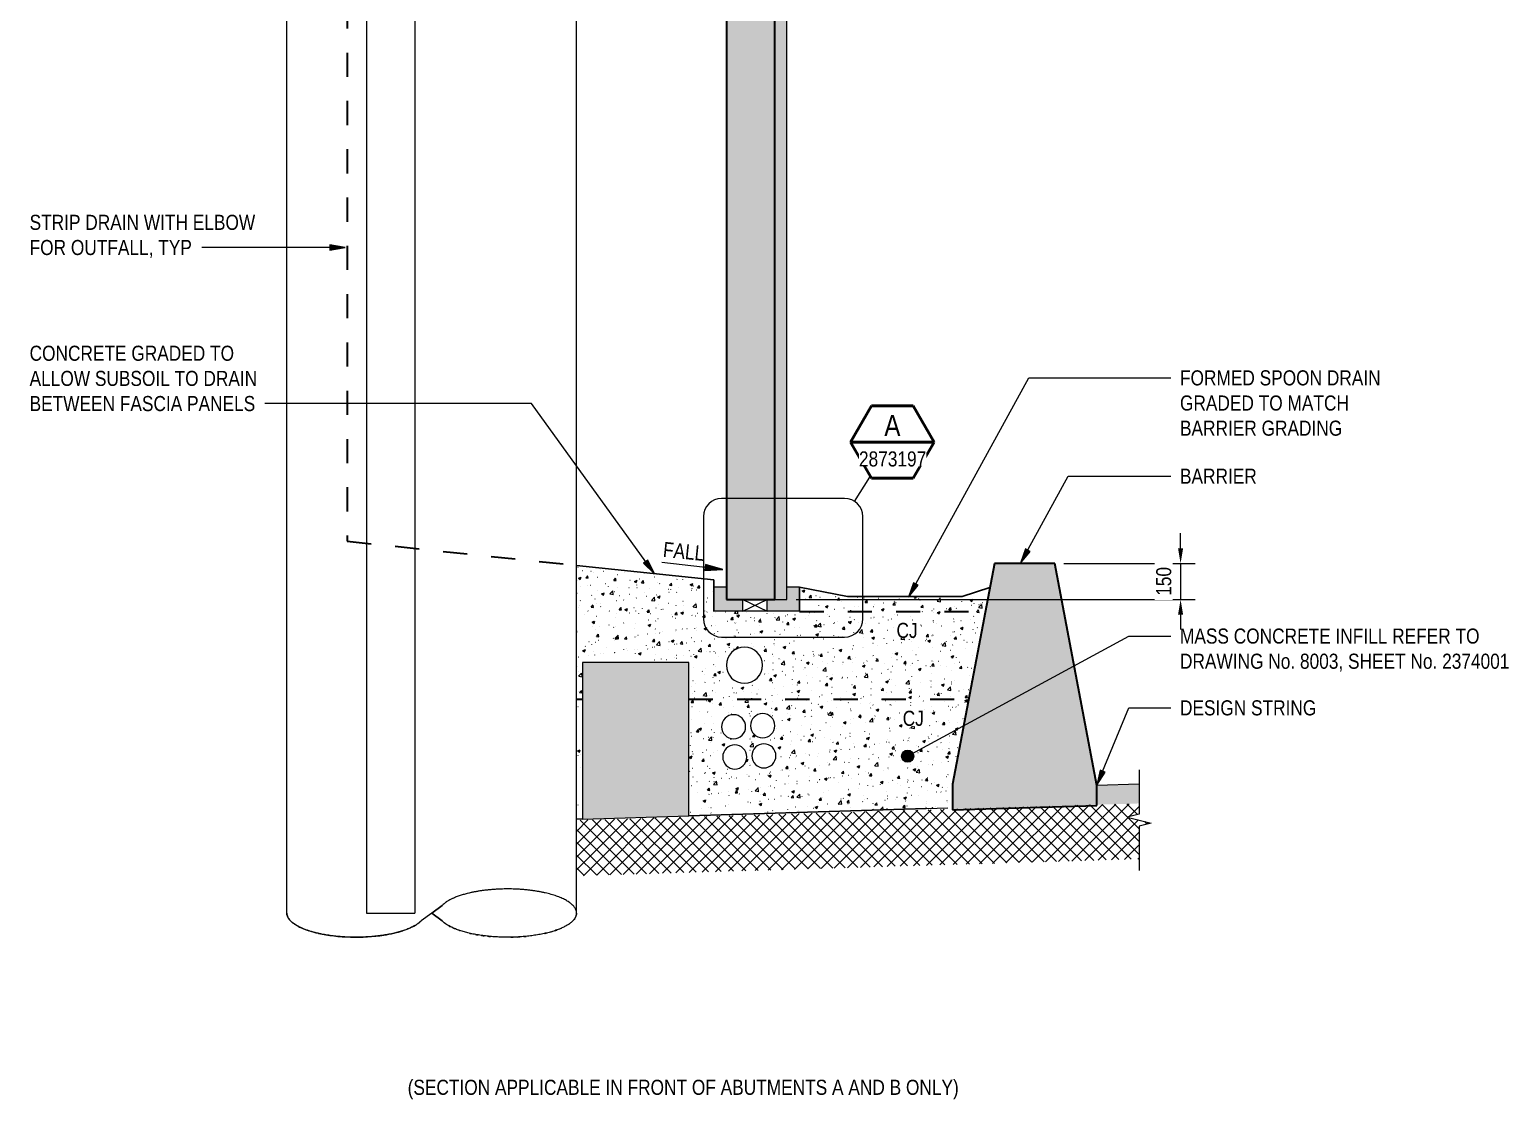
# Model space of a CAD drawing. Header units: metres. Extents: x 27.6 to 52.1, y -5.1 to 8.6.
# Drawn here: x 33.75 to 39.88, y -4.67 to -0.24 of the extents above; entities that cross this region are included whole.
import ezdxf

# ---------------------------------------------------------------- set-up
doc = ezdxf.new("R2010")
doc.units = ezdxf.units.M
doc.linetypes.add('Dash - Tight', pattern=[0.0045, 0.003, -0.0015])
doc.linetypes.add('JacobsDash', pattern=[0.0045, 0.003, -0.0015])
doc.layers.get('Defpoints').update_dxf_attribs({"color": 41})
for name, color, linetype, lineweight in [('A-ANNO-DIMS', 7, 'Continuous', 9), ('A-ANNO-SYMB', 7, 'Continuous', 9), ('A-DETL', 7, 'Continuous', 13), ('A-DETL-GENF', 7, 'Continuous', 9), ('G-ANNO-TEXT', 7, 'Continuous', 9)]:
    doc.layers.add(name, color=color, linetype=linetype, lineweight=lineweight)
doc.styles.add('Arial Narrow', font='ARIALN.TTF', dxfattribs={"height": 0.0625})
doc.styles.add('Arial Narrow_1', font='ARIALN.TTF', dxfattribs={"height": 0.0875})
doc.dimstyles.new('Dimension_Standard_O__mm__1', dxfattribs={"dimscale": 0.3048, "dimtxt": 0.063964, "dimasz": 0.205052, "dimexe": 0.19685, "dimexo": 0.123031, "dimgap": 0.123031, "dimtad": 1, "dimdec": 0, "dimlfac": 1000, "dimzin": 0, "dimdsep": 46, "dimtxsty": 'Arial Narrow', "dimsah": 1, "dimcen": 0.09, "dimaunit": 1, "dimadec": 4, "dimazin": 0, "dimtfac": 1, "dimtdec": 4, "dimtix": 1, "dimtmove": 0, "dimatfit": 3, "dimfxl": 1, "dimtvp": 1, "dimtfill": 1, "dimtolj": 1, "dimtzin": 0, "dimlwd": 18, "dimlwe": 18, "dimarcsym": 2})

# ---------------------------------------------------------------- blocks, each defined once
blk = doc.blocks.new('CS_DET_BreakLine_ViewScale - Std Break-6247308-DRG-2873196 - TYPICAL SECTION - PRECAST FASCIA PANEL')
at = {"layer": 'A-DETL-GENF'}
for p, q in [((-0.05, 0), (0.1336, 0)), ((0.1336, 0), (0.1461, -0.05)), ((0.1461, -0.05), (0.1711, 0.05)), ((0.1711, 0.05), (0.1836, 0)), ((0.1836, 0), (0.3672, 0))]:
    blk.add_line(p, q, dxfattribs=at)
blk = doc.blocks.new('SC_DET_BREAK LINE - Pipe Break-7864863-DRG-2873196 - TYPICAL SECTION - PRECAST FASCIA PANEL')
at = {"layer": 'A-DETL-GENF', "lineweight": 13}
for p, q in [((0.6432, 0.0315), (0.6, 0)), ((0.6, 0), (0.6432, 0.0315)), ((0.6, 0), (0.5568, -0.0315)), ((0.6, 0), (0.5568, -0.0315)), ((0.6432, -0.0315), (0.6, 0)), ((0.6, 0), (0.6432, -0.0315))]:
    blk.add_line(p, q, dxfattribs=at)
for centre, start_param, end_param in [((0.9143, 0), 2.320067, 2.327554), ((0.9143, 0), 2.153515, 2.158816), ((0.9143, 0), 0.993631, 0.996978), ((0.9143, 0), 0.658362, 0.670958), ((0.2857, 0), 3.141593, 3.298557), ((0.9143, 0), 2.642267, 2.669866), ((0.9143, 0), 2.481565, 2.491458), ((0.9143, 0), 0.488692, 0.502067), ((0.9143, 0), 0.327947, 0.340885), ((0.9143, 0), 0.150503, 0.178276), ((0.2857, 0), 3.311233, 3.46149), ((0.2857, 0), 3.479936, 3.628079), ((0.2857, 0), 3.647268, 3.79662), ((0.2857, 0), 5.470009, 5.626063), ((0.2857, 0), 5.637242, 5.79339), ((0.2857, 0), 5.801992, 5.961804), ((0.9143, 0), 3.613319, 3.622786), ((0.9143, 0), 3.631388, 3.640918), ((0.9143, 0), 3.798715, 3.80162), ((0.9143, 0), 5.9423, 5.944842), ((0.9143, 0), 6.104909, 6.113545), ((0.9143, 0), 6.126221, 6.132683), ((0.2857, 0), 3.813006, 3.966134), ((0.2857, 0), 3.976865, 4.136009), ((0.2857, 0), 4.138409, 5.131572), ((0.2857, 0), 5.132972, 5.295058), ((0.2857, 0), 5.301679, 5.459932)]:
    blk.add_ellipse(centre, major_axis=(0.2857, 0), ratio=0.349427, start_param=start_param, end_param=end_param, dxfattribs=at)
for points, knots in [([(1.2, 0), (1.2, 0.0035), (1.1993, 0.0087), (1.1967, 0.0156), (1.1939, 0.0208), (1.1905, 0.0259), (1.1863, 0.0308), (1.1813, 0.0358), (1.1756, 0.0406), (1.1691, 0.0453), (1.1621, 0.0499), (1.1543, 0.0544), (1.1458, 0.0587), (1.1367, 0.0629), (1.1271, 0.0668), (1.1169, 0.0706), (1.106, 0.0742), (1.0946, 0.0776), (1.0829, 0.0808), (1.0706, 0.0838), (1.0579, 0.0865), (1.0447, 0.089), (1.0313, 0.0913), (1.0176, 0.0933), (1.0035, 0.0951), (0.9891, 0.0966), (0.9747, 0.0978), (0.9601, 0.0988), (0.9452, 0.0995), (0.9303, 0.0999), (0.9154, 0.1), (0.9005, 0.0999), (0.8856, 0.0995), (0.8707, 0.0989), (0.8561, 0.0979), (0.8416, 0.0968), (0.8272, 0.0953), (0.8131, 0.0936), (0.7993, 0.0916), (0.7859, 0.0894), (0.7726, 0.0869), (0.7598, 0.0842), (0.7455, 0.0808), (0.7298, 0.0765), (0.7132, 0.0712), (0.698, 0.0655), (0.684, 0.0593), (0.6713, 0.0528), (0.6567, 0.0438), (0.648, 0.0366), (0.6432, 0.0315)], [0.5, 0.5, 0.5, 0.5, 0.5185185, 0.5277778, 0.537037, 0.5462963, 0.5555556, 0.5648148, 0.5740741, 0.5833333, 0.5925926, 0.6018519, 0.6111111, 0.6203704, 0.6296296, 0.6388889, 0.6481481, 0.6574074, 0.6666667, 0.6759259, 0.6851852, 0.6944444, 0.7037037, 0.712963, 0.7222222, 0.7314815, 0.7407407, 0.75, 0.7592593, 0.7685185, 0.7777778, 0.787037, 0.7962963, 0.8055556, 0.8148148, 0.8240741, 0.8333333, 0.8425926, 0.8518519, 0.8611111, 0.8703704, 0.8796296, 0.8888889, 0.9027778, 0.9166667, 0.9305556, 0.9444444, 0.9583333, 0.9722222, 1, 1, 1, 1]), ([(0.5568, -0.0315), (0.5514, -0.0372), (0.5415, -0.0452), (0.5241, -0.0553), (0.5093, -0.0624), (0.4927, -0.0691), (0.4775, -0.0742), (0.4647, -0.0779), (0.4547, -0.0806), (0.4443, -0.0832), (0.4302, -0.0863), (0.4155, -0.0891), (0.4002, -0.0916), (0.3886, -0.0933), (0.3767, -0.0948), (0.3647, -0.0961), (0.3525, -0.0972), (0.3402, -0.0981), (0.3278, -0.0989), (0.3153, -0.0994), (0.3027, -0.0998), (0.2902, -0.1), (0.2776, -0.0999), (0.265, -0.0997), (0.2524, -0.0993), (0.24, -0.0987), (0.2276, -0.0979), (0.2153, -0.0969), (0.2032, -0.0957), (0.1912, -0.0944), (0.1795, -0.0928), (0.1679, -0.0911), (0.1565, -0.0892), (0.1435, -0.0867), (0.1292, -0.0837), (0.1137, -0.0799), (0.099, -0.0758), (0.0851, -0.0713), (0.0721, -0.0665), (0.06, -0.0614), (0.0489, -0.056), (0.0388, -0.0504), (0.0299, -0.0446), (0.0193, -0.0366), (0.0112, -0.0283), (0.0054, -0.0196), (0.0013, -0.011), (0, -0.0044), (0, 0.0001)], [0, 0, 0, 0, 0.0625, 0.09375, 0.125, 0.15625, 0.1875, 0.203125, 0.21875, 0.234375, 0.25, 0.28125, 0.296875, 0.3125, 0.328125, 0.34375, 0.359375, 0.375, 0.390625, 0.40625, 0.421875, 0.4375, 0.453125, 0.46875, 0.484375, 0.5, 0.515625, 0.53125, 0.546875, 0.5625, 0.578125, 0.59375, 0.609375, 0.625, 0.648438, 0.671875, 0.695312, 0.71875, 0.742188, 0.765625, 0.789062, 0.8125, 0.835938, 0.859375, 0.90625, 0.929688, 0.953125, 1, 1, 1, 1]), ([(1.2, 0.0001), (1.2, -0.0059), (1.1978, -0.0146), (1.1904, -0.0261), (1.1828, -0.0345), (1.173, -0.0427), (1.1613, -0.0505), (1.1499, -0.0566), (1.1399, -0.0614), (1.132, -0.0648), (1.1236, -0.0681), (1.1148, -0.0712), (1.1056, -0.0743), (1.0961, -0.0771), (1.0862, -0.0799), (1.076, -0.0824), (1.0654, -0.0849), (1.051, -0.0878), (1.036, -0.0905), (1.0205, -0.0928), (1.0088, -0.0944), (0.9968, -0.0957), (0.9847, -0.0969), (0.9724, -0.0979), (0.96, -0.0987), (0.9476, -0.0993), (0.935, -0.0997), (0.9224, -0.0999), (0.9098, -0.1), (0.8973, -0.0998), (0.8847, -0.0994), (0.8722, -0.0989), (0.8598, -0.0981), (0.8475, -0.0972), (0.8353, -0.0961), (0.8233, -0.0948), (0.8114, -0.0933), (0.7998, -0.0916), (0.7884, -0.0897), (0.7772, -0.0877), (0.7663, -0.0855), (0.7557, -0.0832), (0.7453, -0.0806), (0.7353, -0.0779), (0.7225, -0.0742), (0.7073, -0.0691), (0.6907, -0.0624), (0.6759, -0.0553), (0.6585, -0.0452), (0.6486, -0.0372), (0.6432, -0.0315)], [0, 0, 0, 0, 0.0625, 0.09375, 0.125, 0.15625, 0.1875, 0.21875, 0.234375, 0.25, 0.265625, 0.28125, 0.296875, 0.3125, 0.328125, 0.34375, 0.359375, 0.375, 0.40625, 0.421875, 0.4375, 0.453125, 0.46875, 0.484375, 0.5, 0.515625, 0.53125, 0.546875, 0.5625, 0.578125, 0.59375, 0.609375, 0.625, 0.640625, 0.65625, 0.671875, 0.6875, 0.703125, 0.71875, 0.734375, 0.75, 0.765625, 0.78125, 0.796875, 0.8125, 0.84375, 0.875, 0.90625, 0.9375, 1, 1, 1, 1]), ([(0.6875, -0.0608), (0.6894, -0.0617), (0.6927, -0.0631), (0.696, -0.0645), (0.6973, -0.0651)], [0.058986931, 0.058986931, 0.058986931, 0.058986931, 0.064814815, 0.068653938, 0.068653938, 0.068653938, 0.068653938]), ([(1.168, -0.046), (1.1684, -0.0458), (1.1703, -0.0444), (1.1722, -0.0431), (1.1737, -0.0419)], [0.415302808, 0.415302808, 0.415302808, 0.415302808, 0.416666667, 0.423306995, 0.423306995, 0.423306995, 0.423306995]), ([(1.1884, -0.0282), (1.1891, -0.0274), (1.1903, -0.0259), (1.1915, -0.0243), (1.192, -0.0235)], [0.449265498, 0.449265498, 0.449265498, 0.449265498, 0.453703704, 0.457880463, 0.457880463, 0.457880463, 0.457880463]), ([(0.7057, -0.0683), (0.7082, -0.0693), (0.712, -0.0706), (0.7159, -0.0719), (0.7171, -0.0723)], [0.07645885, 0.07645885, 0.07645885, 0.07645885, 0.08333333, 0.08653105, 0.08653105, 0.08653105, 0.08653105]), ([(0.7569, -0.0835), (0.7579, -0.0837), (0.7618, -0.0846), (0.7657, -0.0854), (0.7687, -0.086)], [0.118156074, 0.118156074, 0.118156074, 0.118156074, 0.12037037, 0.126766795, 0.126766795, 0.126766795, 0.126766795]), ([(0.7813, -0.0885), (0.7828, -0.0888), (0.7866, -0.0895), (0.7905, -0.0901), (0.7928, -0.0905)], [0.13569867, 0.13569867, 0.13569867, 0.13569867, 0.138888889, 0.143630837, 0.143630837, 0.143630837, 0.143630837]), ([(0.8065, -0.0926), (0.8087, -0.0929), (0.8125, -0.0934), (0.8164, -0.0939), (0.8181, -0.0942)], [0.152977533, 0.152977533, 0.152977533, 0.152977533, 0.157407407, 0.160677144, 0.160677144, 0.160677144, 0.160677144]), ([(0.8326, -0.0958), (0.8356, -0.0961), (0.8393, -0.0965), (0.843, -0.0968), (0.8438, -0.0969)], [0.17009963, 0.17009963, 0.17009963, 0.17009963, 0.175925926, 0.177297888, 0.177297888, 0.177297888, 0.177297888]), ([(0.9277, -0.0999), (0.9285, -0.0999), (0.9321, -0.0998), (0.9356, -0.0997), (0.9383, -0.0996)], [0.229868112, 0.229868112, 0.229868112, 0.229868112, 0.231481481, 0.23648789, 0.23648789, 0.23648789, 0.23648789]), ([(0.9546, -0.099), (0.9564, -0.0989), (0.96, -0.0987), (0.9636, -0.0985), (0.9654, -0.0984)], [0.246588285, 0.246588285, 0.246588285, 0.246588285, 0.25, 0.253370197, 0.253370197, 0.253370197, 0.253370197]), ([(0.9815, -0.0972), (0.984, -0.097), (0.9874, -0.0967), (0.9907, -0.0964), (0.9916, -0.0963)], [0.263656938, 0.263656938, 0.263656938, 0.263656938, 0.268518519, 0.270098676, 0.270098676, 0.270098676, 0.270098676]), ([(1.0695, -0.084), (1.0698, -0.0839), (1.0727, -0.0832), (1.0755, -0.0826), (1.078, -0.082)], [0.323294412, 0.323294412, 0.323294412, 0.323294412, 0.324074074, 0.329660723, 0.329660723, 0.329660723, 0.329660723]), ([(1.0911, -0.0786), (1.0923, -0.0782), (1.0952, -0.0774), (1.0981, -0.0766), (1.0998, -0.0761)], [0.339824007, 0.339824007, 0.339824007, 0.339824007, 0.342592593, 0.346815273, 0.346815273, 0.346815273, 0.346815273]), ([(1.1116, -0.0723), (1.1134, -0.0717), (1.1161, -0.0708), (1.1187, -0.0699), (1.1197, -0.0695)], [0.356657892, 0.356657892, 0.356657892, 0.356657892, 0.361111111, 0.363718642, 0.363718642, 0.363718642, 0.363718642]), ([(1.1304, -0.0654), (1.1325, -0.0646), (1.135, -0.0635), (1.1374, -0.0625), (1.1378, -0.0623)], [0.373625894, 0.373625894, 0.373625894, 0.373625894, 0.37962963, 0.380804753, 0.380804753, 0.380804753, 0.380804753])]:
    blk.add_open_spline(points, degree=3, knots=knots, dxfattribs=at)
for points in [[(1.1988, -0.0094), (1.1996, -0.0063), (1.2, -0.0031), (1.2, 0)], [(0.6432, -0.0315), (0.6462, -0.0346), (0.6495, -0.0377), (0.6532, -0.0406)], [(0.6573, -0.0437), (0.6599, -0.0455), (0.6626, -0.0474), (0.6655, -0.0492)], [(0.6715, -0.0527), (0.6743, -0.0543), (0.6773, -0.0558), (0.6803, -0.0574)], [(1.1794, -0.0373), (1.1811, -0.0358), (1.1826, -0.0344), (1.1841, -0.0329)], [(1.1949, -0.019), (1.1958, -0.0172), (1.1966, -0.0155), (1.1973, -0.0137)]]:
    blk.add_open_spline(points, degree=3, dxfattribs=at)
blk = doc.blocks.new('DIMBLOCK14-DRG-2873196 - TYPICAL SECTION - PRECAST FASCIA PANEL')
at = {"layer": 'A-ANNO-DIMS', "color": 0, "lineweight": 18, "transparency": 16777216}
for p, q in [((38.5163, -2.3846), (38.5163, -2.3221)), ((38.0323, -2.4471), (38.5763, -2.4471)), ((38.5163, -2.4471), (38.5163, -2.5966)), ((36.9232, -2.5966), (38.5763, -2.5966)), ((38.5163, -2.6591), (38.5163, -2.7216))]:
    blk.add_line(p, q, dxfattribs=at)
at = {"layer": 'A-ANNO-DIMS', "color": 0, "transparency": 16777216}
for points in [[(38.5058, -2.3846), (38.5267, -2.3846), (38.5163, -2.4471)], [(38.5058, -2.6591), (38.5267, -2.6591), (38.5163, -2.5966)]]:
    blk.add_solid(points, dxfattribs=at)
at = {"layer": 'Defpoints', "color": 0, "transparency": 16777216}
for p in [(37.9948, -2.4471), (36.8857, -2.5966), (38.5163, -2.5966)]:
    blk.add_point(p, dxfattribs=at)
at = {"layer": 'A-ANNO-DIMS', "color": 0, "lineweight": 18, "transparency": 16777216, "insert": (38.4468, -2.5218), "char_height": 0.0625, "width": 0.142549, "attachment_point": 5, "rotation": 90, "style": 'Arial Narrow', "bg_fill": 3, "box_fill_scale": 1.1, "bg_fill_color": 256, "bg_fill_true_color": 13158600, "bg_fill_transparency": 0}
blk.add_mtext('\\A1;150', dxfattribs=at)
blk = doc.blocks.new('Drafting View - SheetRef-4900799-DRG-2873196 - TYPICAL SECTION - PRECAST FASCIA PANEL')
at = {"layer": 'A-ANNO-SYMB', "lineweight": 50}
for p, q in [((-0.00346, 0.006), (-0.00693, 0)), ((0.00346, 0.006), (-0.00346, 0.006)), ((0.00693, 0), (0.00346, 0.006)), ((-0.00693, 0), (0.00693, 0)), ((-0.00693, 0), (-0.00347, -0.006)), ((0.00346, -0.006), (0.00693, 0)), ((-0.00347, -0.006), (0.00346, -0.006))]:
    blk.add_line(p, q, dxfattribs=at)

msp = doc.modelspace()

# ---------------------------------------------------------------- hatches: boundary and pattern name
at = {"layer": 'A-DETL-GENF'}
h = msp.add_hatch(dxfattribs=at)
h.set_pattern_fill('FP_5', color=256, style=0, pattern_type=2)
h.set_pattern_definition([(50, (33.3132, 0), (0.231372, -0.020238), [0.02419, -0.26613]), (355, (33.3132, 0), (-0.044762, 0.242645), [0.01935, -0.2129]), (100.451, (33.33247, -0.0017), (0.186614, 0.2224), [0.02056, -0.22617]), (46.184, (33.3132, 0.06452), (0.344272, -0.05339), [0.03629, -0.39919]), (96.636, (33.34188, 0.06007), (0.301496, 0.314237), [0.03084, -0.33926]), (351.184, (33.3132, 0.06452), (0.301502, 0.314234), [0.02903, -0.31935]), (21, (33.34545, 0.04839), (0.192551, -0.129872), [0.02419, -0.26613]), (326, (33.34545, 0.0484), (0.078486, 0.233923), [0.01935, -0.2129]), (71.451, (33.3615, 0.03756), (0.271038, 0.104044), [0.02056, -0.22617]), (37.5, (33.31319, 0), (0.0039173, 0.1073856), [0.00084, -0.20948, 0.00084, -0.21529, -0.21371]), (37.5, (33.31319, 0), (0.0039173, 0.1073856), [-0.42645, 0.00084, -0.21287]), (7.5, (33.31319, 0), (0.0848598, 0.1272249), [0.00084, -0.12239, 0.00084, -0.20465, -0.08145]), (7.5, (33.31319, 0), (0.0848598, 0.1272249), [-0.32871, 0.00084, -0.08061]), (327.5, (33.24125, 0), (0.1722007, -0.0072723), [0.00084, -0.07981, 0.00084, -0.25077, -0.33387]), (327.5, (33.24125, 0), (0.1722007, -0.0072723), [-0.33226, 0.00084, -0.33303]), (317.5, (33.209, 0), (0.1881195, 0.032292), [0.00084, -0.104, 0.00084, -0.16626, -0.2371]), (317.5, (33.209, 0), (0.1881195, 0.032292), [-0.27193, 0.00084, -0.23626])])
h.paths.add_polyline_path([(36.7469844, -2.5966088), (36.8356993, -2.5966051), (36.8337093, 3.4148376), (36.6337093, 3.4147714), (36.6356993, -2.5966051), (36.7288958, -2.5966088)])
h.paths.add_polyline_path([(36.7377093, 3.3281763), (36.7177357, 3.3281763), (36.7177357, 3.4047714), (36.7217093, 3.4047714), (36.7217093, 3.3827714), (36.7377093, 3.3827714), (36.7377093, 3.4047714), (36.7416829, 3.4047714), (36.7416829, 3.3281763)])
at = {"layer": 'A-DETL-GENF', "true_color": 0xd6ccbe}
msp.add_hatch(color=9, dxfattribs=at).paths.add_polyline_path([(36.8856827, -2.5966051), (36.8856993, -2.5966051), (36.8837093, 3.4148541), (36.8337093, 3.4148376), (36.8356993, -2.5966051)])
at = {"layer": 'A-DETL-GENF', "true_color": 0xd8d8d8}
msp.add_hatch(color=254, dxfattribs=at).paths.add_polyline_path([(37.5707729, -3.467235), (38.1687729, -3.449295), (38.1687729, -3.3670682), (37.9947729, -2.4470682), (37.7447729, -2.4470682), (37.5707729, -3.3620682), (37.5707729, -3.4646304)])
at = {"layer": 'A-DETL-GENF'}
h = msp.add_hatch(dxfattribs=at)
h.set_pattern_fill('FP_4', color=256, style=0, pattern_type=2)
h.set_pattern_definition([(50, (33.31319, 0), (0.1156899, -0.0101222), [0.0121, -0.13306]), (355, (33.31319, 0), (-0.0223812, 0.1213223), [0.00968, -0.10645]), (100.451, (33.32283, -0.00084), (0.0933068, 0.1112001), [0.01028, -0.11309]), (46.184, (33.31319, 0.03226), (0.1721325, -0.026699), [0.01815, -0.1996]), (96.636, (33.32753, 0.03003), (0.1507537, 0.157114), [0.01542, -0.16963]), (351.184, (33.3132, 0.03226), (0.15075, 0.157112), [0.01452, -0.15968]), (21, (33.32932, 0.02419), (0.0962773, -0.0649406), [0.0121, -0.13306]), (326, (33.32932, 0.02419), (0.0392432, 0.1169615), [0.00968, -0.10645]), (71.451, (33.33734, 0.01878), (0.1355189, 0.0520218), [0.01028, -0.11309]), (37.5, (33.31319, 0), (0.0019617, 0.05368882), [0.00084, -0.10432, 0.00084, -0.10723, -0.10685]), (37.5, (33.31319, 0), (0.0019617, 0.05368882), [-0.21323, 0.00084, -0.10602]), (7.5, (33.31319, 0), (0.0424299, 0.0636124), [0.00084, -0.06077, 0.00084, -0.1019, -0.04073]), (7.5, (33.31319, 0), (0.0424299, 0.0636124), [-0.16435, 0.00084, -0.03989]), (327.5, (33.27722, 0), (0.08609767, -0.00364036), [0.00084, -0.03948, 0.00084, -0.12497, -0.16694]), (327.5, (33.27722, 0), (0.08609767, -0.00364036), [-0.16613, 0.00084, -0.1661]), (317.5, (33.26109, 0), (0.0940598, 0.0161461), [0.00084, -0.05158, 0.00084, -0.08271, -0.11855]), (317.5, (33.26109, 0), (0.0940598, 0.0161461), [-0.13597, 0.00084, -0.11771])])
h.paths.add_polyline_path([(36.0137093, -3.5063423), (36.0387093, -3.5055923), (36.0387093, -2.8575842), (36.4787093, -2.8575842), (36.4787093, -3.4923923), (37.5521136, -3.4601902), (37.7260885, -2.5453223), (37.6070335, -2.5850073), (37.1369602, -2.5850073), (36.9377587, -2.5463755), (36.9377587, -2.6456051), (36.5827306, -2.6456051), (36.5827306, -2.5152296), (36.0137093, -2.4554231), (36.0137093, -3.4395161)])
h.paths.add_polyline_path([(36.6694844, -3.2988826), (36.6565435, -3.2971789), (36.6444844, -3.2921839), (36.6341291, -3.2842379), (36.6261831, -3.2738826), (36.6211881, -3.2618235), (36.6194844, -3.2488826), (36.6211881, -3.2359416), (36.6261831, -3.2238826), (36.6341291, -3.2135273), (36.6444844, -3.2055813), (36.6565435, -3.2005863), (36.6694844, -3.1988826), (36.6824254, -3.2005863), (36.6944844, -3.2055813), (36.7048398, -3.2135273), (36.7127857, -3.2238826), (36.7177807, -3.2359416), (36.7194844, -3.2488826), (36.7177807, -3.2618235), (36.7127857, -3.2738826), (36.7048398, -3.2842379), (36.6944844, -3.2921839), (36.6824254, -3.2971789)])
h.paths.add_polyline_path([(36.7899502, -3.2943864), (36.7770092, -3.2926827), (36.7649502, -3.2876877), (36.7545948, -3.2797417), (36.7466489, -3.2693864), (36.7416539, -3.2573274), (36.7399502, -3.2443864), (36.7416539, -3.2314454), (36.7466489, -3.2193864), (36.7545948, -3.2090311), (36.7649502, -3.2010851), (36.7770092, -3.1960901), (36.7899502, -3.1943864), (36.8028911, -3.1960901), (36.8149502, -3.2010851), (36.8253055, -3.2090311), (36.8332515, -3.2193864), (36.8382465, -3.2314454), (36.8399502, -3.2443864), (36.8382465, -3.2573274), (36.8332515, -3.2693864), (36.8253055, -3.2797417), (36.8149502, -3.2876877), (36.8028911, -3.2926827)])
h.paths.add_polyline_path([(36.6644844, -3.1738826), (36.6515435, -3.1721789), (36.6394844, -3.1671839), (36.6291291, -3.1592379), (36.6211831, -3.1488826), (36.6161881, -3.1368235), (36.6144844, -3.1238826), (36.6161881, -3.1109416), (36.6211881, -3.0988761), (36.6291291, -3.0885273), (36.6394844, -3.0805813), (36.6515435, -3.0755863), (36.6644844, -3.0738826), (36.6774254, -3.0755863), (36.6894844, -3.0805813), (36.6998398, -3.0885273), (36.7077857, -3.0988826), (36.7127807, -3.1109416), (36.7144844, -3.1238826), (36.7127807, -3.1368235), (36.7077857, -3.1488826), (36.6998398, -3.1592379), (36.6894844, -3.1671839), (36.6774254, -3.1721789), (36.6656742, -3.173726)])
h.paths.add_polyline_path([(36.7849502, -3.1693864), (36.7720092, -3.1676827), (36.7599502, -3.1626877), (36.7495948, -3.1547417), (36.7416489, -3.1443864), (36.7366539, -3.1323274), (36.7349502, -3.1193864), (36.7366539, -3.1064454), (36.7416489, -3.0943864), (36.7495948, -3.0840311), (36.7599502, -3.0760851), (36.7720092, -3.0710901), (36.7849502, -3.0693864), (36.7980301, -3.0711477), (36.8099502, -3.0760851), (36.8203055, -3.0840311), (36.8282515, -3.0943864), (36.8332465, -3.1064454), (36.8349502, -3.1193864), (36.8332465, -3.1323274), (36.8282515, -3.1443864), (36.8203055, -3.1547417), (36.8099502, -3.1626877), (36.7978911, -3.1676827), (36.7899502, -3.1687281)])
h.paths.add_polyline_path([(36.7094844, -2.9438826), (36.6894844, -2.9410832), (36.6719844, -2.9338345), (36.6564514, -2.9219156), (36.6445325, -2.9063826), (36.63704, -2.888294), (36.6344844, -2.8688826), (36.63704, -2.8494712), (36.6445325, -2.8313826), (36.6564514, -2.8158496), (36.6719844, -2.8039307), (36.690073, -2.7964382), (36.7094844, -2.7938826), (36.7288958, -2.7964382), (36.7469844, -2.8039307), (36.7625174, -2.8158496), (36.7744363, -2.8313826), (36.7819289, -2.8494712), (36.7844844, -2.8688826), (36.7819289, -2.888294), (36.7744363, -2.9063826), (36.7625174, -2.9219156), (36.7469844, -2.9338345), (36.7288958, -2.941327)])
at = {"layer": 'A-DETL-GENF', "true_color": 0xc0c0c0}
h = msp.add_hatch(color=9, dxfattribs=at)
h.paths.add_polyline_path([(36.583787, -2.6456051), (36.7030791, -2.6456051), (36.7030791, -2.5966051), (36.6355494, -2.5966051), (36.6342914, -2.5462865), (36.5827306, -2.5462865), (36.5827306, -2.6456051)])
h.paths.add_polyline_path([(36.9377587, -2.6456051), (36.9377587, -2.5463755), (36.8856827, -2.5463755), (36.8856827, -2.5966051), (36.8030791, -2.5966088), (36.8030791, -2.6456051), (36.9367175, -2.6456051)])
at = {"layer": 'A-DETL-GENF', "true_color": 0xffffff}
msp.add_hatch(color=7, dxfattribs=at).paths.add_polyline_path([(36.0387093, -3.5063423), (36.4787093, -3.4932282), (36.4787093, -2.8575842), (36.0387093, -2.8575842), (36.0387093, -3.5055923)])
at = {"layer": 'A-DETL-GENF', "true_color": 0xdce6dc}
msp.add_hatch(color=254, dxfattribs=at).paths.add_polyline_path([(38.1687729, -3.4466904), (38.3445095, -3.4414183), (38.3445095, -3.3612998), (38.1687729, -3.3665719), (38.1687729, -3.4395161)])
at = {"layer": 'A-DETL-GENF'}
h = msp.add_hatch(dxfattribs=at)
h.set_pattern_fill('FP_2', color=256, style=0, pattern_type=2)
h.set_pattern_definition([(45, (33.313192, 0), (-0.0265165, 0.0265165), []), (135, (33.313192, 0), (-0.0265165, -0.0265165), [])])
h.paths.add_polyline_path([(36.0137093, -3.7414458), (38.3445095, -3.6715218), (38.3445095, -3.5356459), (38.3945095, -3.5231459), (38.2945095, -3.4981459), (38.3445095, -3.4856459), (38.3445095, -3.4414183), (36.0137093, -3.5113423)])
at = {"layer": 'G-ANNO-TEXT'}
for points in [[(35.0549155, -1.1389359), (34.9924155, -1.1279155), (34.9924155, -1.1499564)], [(37.853373, -2.4469275), (37.89301, -2.3973633), (37.8736676, -2.3867957)], [(36.3374193, -2.4906135), (36.3097052, -2.4335204), (36.2918495, -2.4464423)], [(36.6206308, -2.4721226), (36.547509, -2.4512487), (36.5446969, -2.4761921)], [(37.3888539, -2.5872508), (37.4286154, -2.5377864), (37.4092996, -2.5271702)], [(38.1694888, -3.3659585), (38.2035212, -3.3123908), (38.1831475, -3.3039816)]]:
    msp.add_hatch(color=256, dxfattribs=at).paths.add_polyline_path(points)
h = msp.add_hatch(color=256, dxfattribs=at)
edge = h.paths.add_edge_path()
edge.add_arc((37.3856167, -3.245826), 0.025, 0, 360)

# ---------------------------------------------------------------- linework, layer by layer
at = {"layer": 'A-ANNO-SYMB', "lineweight": 18}
for p, q in [((37.1651222, -2.1904485), (37.2291108, -2.0906104)), ((37.1246518, -2.1785924), (36.6148405, -2.1785924)), ((36.6148405, -2.7523193), (37.1246518, -2.7523193))]:
    msp.add_line(p, q, dxfattribs=at)
for centre, start, end in [((36.6148405, -2.2535924), 90, 180), ((37.1246518, -2.2535924), 0, 90), ((36.6148405, -2.6773193), 180, 270)]:
    msp.add_arc(centre, 0.075, start, end, dxfattribs=at)
at = {"layer": 'A-DETL', "lineweight": 35}
for p, q in [((36.6337093, 3.4147714), (36.6356993, -2.5966051)), ((36.6337093, 3.4147714), (36.6356993, -2.5966088)), ((36.8356993, -2.5966051), (36.8337093, 3.4148376)), ((36.8356993, -2.5966088), (36.8337093, 3.4148376)), ((37.7447729, -2.4470682), (37.5707729, -3.3620682)), ((37.9947729, -2.4470682), (37.7447729, -2.4470682)), ((38.1687729, -3.3670682), (37.9947729, -2.4470682)), ((36.6356993, -2.5966051), (36.8356993, -2.5966051)), ((36.6356993, -2.5966088), (36.8356993, -2.5966088)), ((37.5707729, -3.3620682), (37.5707729, -3.467235)), ((38.1687729, -3.449295), (38.1687729, -3.3670682)), ((37.5707729, -3.467235), (38.1687729, -3.449295))]:
    msp.add_line(p, q, dxfattribs=at)
at = {"layer": 'A-DETL', "lineweight": 9}
for p, q in [((36.8337093, 3.4148376), (36.8356993, -2.5966051)), ((36.8856993, -2.5966051), (36.8837093, 3.4148541)), ((36.5827306, -2.6456051), (36.5827306, -2.5152296)), ((36.9377587, -2.5462865), (36.9377587, -2.6456051)), ((36.7030791, -2.5966051), (36.8030791, -2.5966051)), ((36.7030791, -2.6466051), (36.7030791, -2.5966051)), ((36.7030791, -2.5966051), (36.8030791, -2.6456051)), ((36.7030791, -2.6456051), (36.8030791, -2.5966051)), ((36.8030791, -2.6466051), (36.8030791, -2.5966051)), ((36.8356993, -2.5966051), (36.8856993, -2.5966051)), ((36.9377587, -2.6456051), (36.5827306, -2.6456051)), ((36.4787093, -3.4923923), (37.5521136, -3.4601902)), ((36.0137093, -3.5063423), (36.0387093, -3.5055923))]:
    msp.add_line(p, q, dxfattribs=at)
at = {"layer": 'A-DETL', "lineweight": 18}
for p, q in [((34.8137093, -3.8955533), (34.8137093, 2.4678949)), ((36.0137093, -3.8955533), (36.0137093, 2.4678949)), ((36.9377587, -2.5462865), (36.9377587, -2.6466051)), ((36.4787093, -2.8575842), (36.0387093, -2.8575842)), ((36.0387093, -2.8575842), (36.0387093, -3.5063423)), ((36.4787093, -3.4932282), (36.4787093, -2.8575842)), ((38.3445095, -3.3612998), (38.1687729, -3.3665719)), ((38.1687729, -3.3665719), (38.1687729, -3.4466904)), ((36.0387093, -3.5063423), (36.4787093, -3.4932282)), ((37.4620093, -3.4628933), (36.4787093, -3.4923923)), ((36.0387093, -3.5055923), (36.0137093, -3.5063423))]:
    msp.add_line(p, q, dxfattribs=at)
at = {"layer": 'A-DETL', "color": 8, "linetype": 'JacobsDash', "lineweight": 35, "true_color": 0x808080}
for p, q in [((35.0637093, 2.4678949), (35.0637093, -2.3555741)), ((35.0637093, -2.3555741), (36.0137093, -2.4554231))]:
    msp.add_line(p, q, dxfattribs=at)
at = {"layer": 'A-DETL', "color": 8, "lineweight": 18, "true_color": 0x808080}
for p, q in [((35.1437093, 2.4678949), (35.1437093, -3.8956051)), ((35.3437093, 2.4678949), (35.3437093, -3.8956051)), ((36.6342914, -2.5462865), (36.5827306, -2.5462865)), ((36.9377587, -2.5463755), (36.8856827, -2.5463755)), ((35.1437093, -3.8956051), (35.3437093, -3.8956051))]:
    msp.add_line(p, q, dxfattribs=at)
at = {"layer": 'A-DETL', "lineweight": 25}
for p, q in [((36.5827306, -2.5152296), (36.0137093, -2.4554231)), ((36.5827306, -2.6466051), (36.5827306, -2.5152296)), ((37.1369602, -2.5850073), (36.9377587, -2.5462865)), ((36.9377587, -2.5462865), (36.9377587, -2.6466051)), ((37.6119391, -2.5850073), (37.7258446, -2.5470388)), ((37.1369602, -2.5850073), (37.6119391, -2.5850073))]:
    msp.add_line(p, q, dxfattribs=at)
at = {"layer": 'A-DETL', "linetype": 'Dash - Tight', "lineweight": 35}
for p, q in [((36.9377587, -2.6466051), (37.7070184, -2.6466051)), ((36.0137093, -3.0094172), (36.0387093, -3.0094172)), ((36.4787093, -3.0094172), (37.6359328, -3.0094172))]:
    msp.add_line(p, q, dxfattribs=at)
at = {"layer": 'A-DETL', "lineweight": 9}
for centre, radius, start, end in [((36.7094844, -2.8688826), 0.075, 0, 180), ((36.7094844, -2.8688826), 0.075, 180, 0), ((36.6644844, -3.1238826), 0.05, 0, 180), ((36.6644844, -3.1238826), 0.05, 180, 0), ((36.7849502, -3.1193864), 0.05, 0, 180), ((36.7849502, -3.1193864), 0.05, 180, 0), ((36.6694844, -3.2488826), 0.05, 0, 180), ((36.6694844, -3.2488826), 0.05, 180, 0), ((36.7899502, -3.2443864), 0.05, 0, 180), ((36.7899502, -3.2443864), 0.05, 180, 0)]:
    msp.add_arc(centre, radius, start, end, dxfattribs=at)
at = {"layer": 'G-ANNO-TEXT'}
for p, q in [((34.7453771, -1.1389359), (34.4618549, -1.1389359)), ((35.0549155, -1.1389359), (34.7453771, -1.1389359)), ((35.0549155, -1.1389359), (34.9924155, -1.1279155)), ((34.9924155, -1.1279155), (34.9924155, -1.1499564)), ((34.9924155, -1.1499564), (35.0549155, -1.1389359)), ((37.3888539, -2.5872508), (37.8881203, -1.6788529)), ((37.8881203, -1.6788529), (38.4763015, -1.6788529)), ((34.7379436, -1.7852631), (34.723131, -1.7852631)), ((35.8269641, -1.7852631), (34.7379436, -1.7852631)), ((36.3374193, -2.4906135), (35.8269641, -1.7852631)), ((37.853373, -2.4469275), (38.0505235, -2.0860732)), ((38.0505235, -2.0860732), (38.4763015, -2.0860732)), ((37.8736676, -2.3867957), (37.853373, -2.4469275)), ((37.89301, -2.3973633), (37.8736676, -2.3867957)), ((36.3097052, -2.4335204), (36.2918495, -2.4464423)), ((36.2918495, -2.4464423), (36.3374193, -2.4906135)), ((36.3374193, -2.4906135), (36.3097052, -2.4335204)), ((36.3676614, -2.4436029), (36.3675414, -2.4436029)), ((36.6206308, -2.4721226), (36.3676614, -2.4436029)), ((36.547509, -2.4512487), (36.5446969, -2.4761921)), ((36.6206308, -2.4721226), (36.547509, -2.4512487)), ((37.853373, -2.4469275), (37.89301, -2.3973633)), ((36.5446969, -2.4761921), (36.6206308, -2.4721226)), ((37.4092996, -2.5271702), (37.3888539, -2.5872508)), ((37.3888539, -2.5872508), (37.4286154, -2.5377864)), ((37.4286154, -2.5377864), (37.4092996, -2.5271702)), ((37.3856167, -3.245826), (38.3017659, -2.7482244)), ((38.3017659, -2.7482244), (38.4763015, -2.7482244)), ((38.1694888, -3.3659585), (38.3017659, -3.045481)), ((38.3017659, -3.045481), (38.4763015, -3.045481)), ((38.1831475, -3.3039816), (38.1694888, -3.3659585)), ((38.2035212, -3.3123908), (38.1831475, -3.3039816)), ((38.1694888, -3.3659585), (38.2035212, -3.3123908))]:
    msp.add_line(p, q, dxfattribs=at)
msp.add_circle((37.3856167, -3.245826), 0.025, dxfattribs=at)

# ---------------------------------------------------------------- block references
at = {"layer": 'A-ANNO-SYMB', "lineweight": 50, "xscale": 24.99999999999999, "yscale": 24.99999999999999, "zscale": 24.99999999999999}
msp.add_blockref('Drafting View - SheetRef-4900799-DRG-2873196 - TYPICAL SECTION - PRECAST FASCIA PANEL', (37.3225662, -1.9447969), dxfattribs=at)
at = {"layer": 'A-DETL-GENF', "rotation": 269.9999999999999}
msp.add_blockref('CS_DET_BreakLine_ViewScale - Std Break-6247308-DRG-2873196 - TYPICAL SECTION - PRECAST FASCIA PANEL', (38.3445095, -3.3520701), dxfattribs=at)
at = {"layer": 'A-DETL-GENF'}
msp.add_blockref('SC_DET_BREAK LINE - Pipe Break-7864863-DRG-2873196 - TYPICAL SECTION - PRECAST FASCIA PANEL', (34.8137093, -3.8956051), dxfattribs=at)

# ---------------------------------------------------------------- texts
at = {"layer": 'G-ANNO-TEXT', "char_height": 0.0625, "attachment_point": 1, "style": 'Arial Narrow', "bg_fill": 3, "box_fill_scale": 1, "bg_fill_color": 256, "bg_fill_transparency": 0}
for s, insert in [('STRIP DRAIN WITH ELBOW', (33.7480138, -1.0035063)), ('FOR OUTFALL, TYP', (33.7480138, -1.1076859)), ('CONCRETE GRADED TO ', (33.7480138, -1.5456537)), ('ALLOW SUBSOIL TO DRAIN', (33.7480138, -1.6498334)), ('FORMED SPOON DRAIN', (38.5138015, -1.6476029)), ('BETWEEN FASCIA PANELS', (33.7480138, -1.7540131)), ('GRADED TO MATCH ', (38.5138015, -1.7517826)), ('BARRIER GRADING', (38.5138015, -1.8559623)), ('BARRIER', (38.5138015, -2.0548232)), ('MASS CONCRETE INFILL REFER TO ', (38.5138015, -2.7169744)), ('DRAWING No. 8003, SHEET No. 2374001', (38.5138015, -2.8211541)), ('DESIGN STRING', (38.5138015, -3.014231))]:
    msp.add_mtext(s, dxfattribs=dict(at, insert=insert))
at = {"layer": 'G-ANNO-TEXT', "insert": (35.3142199, -4.5858376), "char_height": 0.0625, "attachment_point": 1, "style": 'Arial Narrow', "bg_fill": 3, "box_fill_scale": 1, "bg_fill_color": 256, "bg_fill_true_color": 13158600, "bg_fill_transparency": 0}
msp.add_mtext('(SECTION APPLICABLE IN FRONT OF ABUTMENTS A AND B ONLY)', dxfattribs=at)

# ---------------------------------------------------------------- next in the draw order: texts
at = {"layer": 'A-ANNO-SYMB', "insert": (37.288918, -1.8323499), "char_height": 0.0875, "attachment_point": 1, "style": 'Arial Narrow_1', "bg_fill": 3, "box_fill_scale": 1, "bg_fill_color": 256, "bg_fill_transparency": 0}
msp.add_mtext('A', dxfattribs=at)
at = {"layer": 'A-ANNO-SYMB', "insert": (37.183918, -1.9833751), "char_height": 0.0625, "attachment_point": 1, "style": 'Arial Narrow', "bg_fill": 3, "box_fill_scale": 1, "bg_fill_color": 256, "bg_fill_true_color": 13158600, "bg_fill_transparency": 0}
msp.add_mtext('2873197', dxfattribs=at)
at = {"layer": 'G-ANNO-TEXT', "insert": (36.3761884, -2.3577948), "char_height": 0.0625, "attachment_point": 1, "rotation": 354.17535263, "style": 'Arial Narrow', "bg_fill": 3, "box_fill_scale": 1, "bg_fill_color": 256, "bg_fill_transparency": 0}
msp.add_mtext('FALL', dxfattribs=at)
at = {"layer": 'G-ANNO-TEXT', "char_height": 0.0625, "attachment_point": 1, "style": 'Arial Narrow', "bg_fill": 3, "box_fill_scale": 1, "bg_fill_color": 256, "bg_fill_true_color": 13158600, "bg_fill_transparency": 0}
for insert in [(37.339383, -2.6934594), (37.3650928, -3.0576078)]:
    msp.add_mtext('CJ', dxfattribs=dict(at, insert=insert))

# ---------------------------------------------------------------- next in the draw order: linework, layer by layer
at = {"layer": 'A-ANNO-SYMB', "lineweight": 18}
msp.add_line((36.5398405, -2.2535924), (36.5398405, -2.6773193), dxfattribs=at)

# ---------------------------------------------------------------- next in the draw order: dimensions: what is measured, and where the dimension line sits
at = {"layer": 'A-ANNO-DIMS', "lineweight": 18}
dim = msp.add_linear_dim(base=(38.51626, -2.5966051), p1=(37.9947729, -2.4470682), p2=(36.8856993, -2.5966051), angle=90, dimstyle='Dimension_Standard_O__mm__1', override={"dimpost": '<>', "dimfxl": 1.119109}, dxfattribs=at)
dim.commit()
dim.dimension.update_dxf_attribs({"geometry": 'DIMBLOCK14-DRG-2873196 - TYPICAL SECTION - PRECAST FASCIA PANEL', "text_midpoint": (38.4468492, -2.5218366)})

# ---------------------------------------------------------------- next in the draw order: linework, layer by layer
at = {"layer": 'A-ANNO-SYMB', "lineweight": 18}
msp.add_line((37.1996518, -2.6773193), (37.1996518, -2.2535924), dxfattribs=at)
msp.add_arc((37.1246518, -2.6773193), 0.075, 270, 0, dxfattribs=at)

doc.saveas('drawing.dxf')
